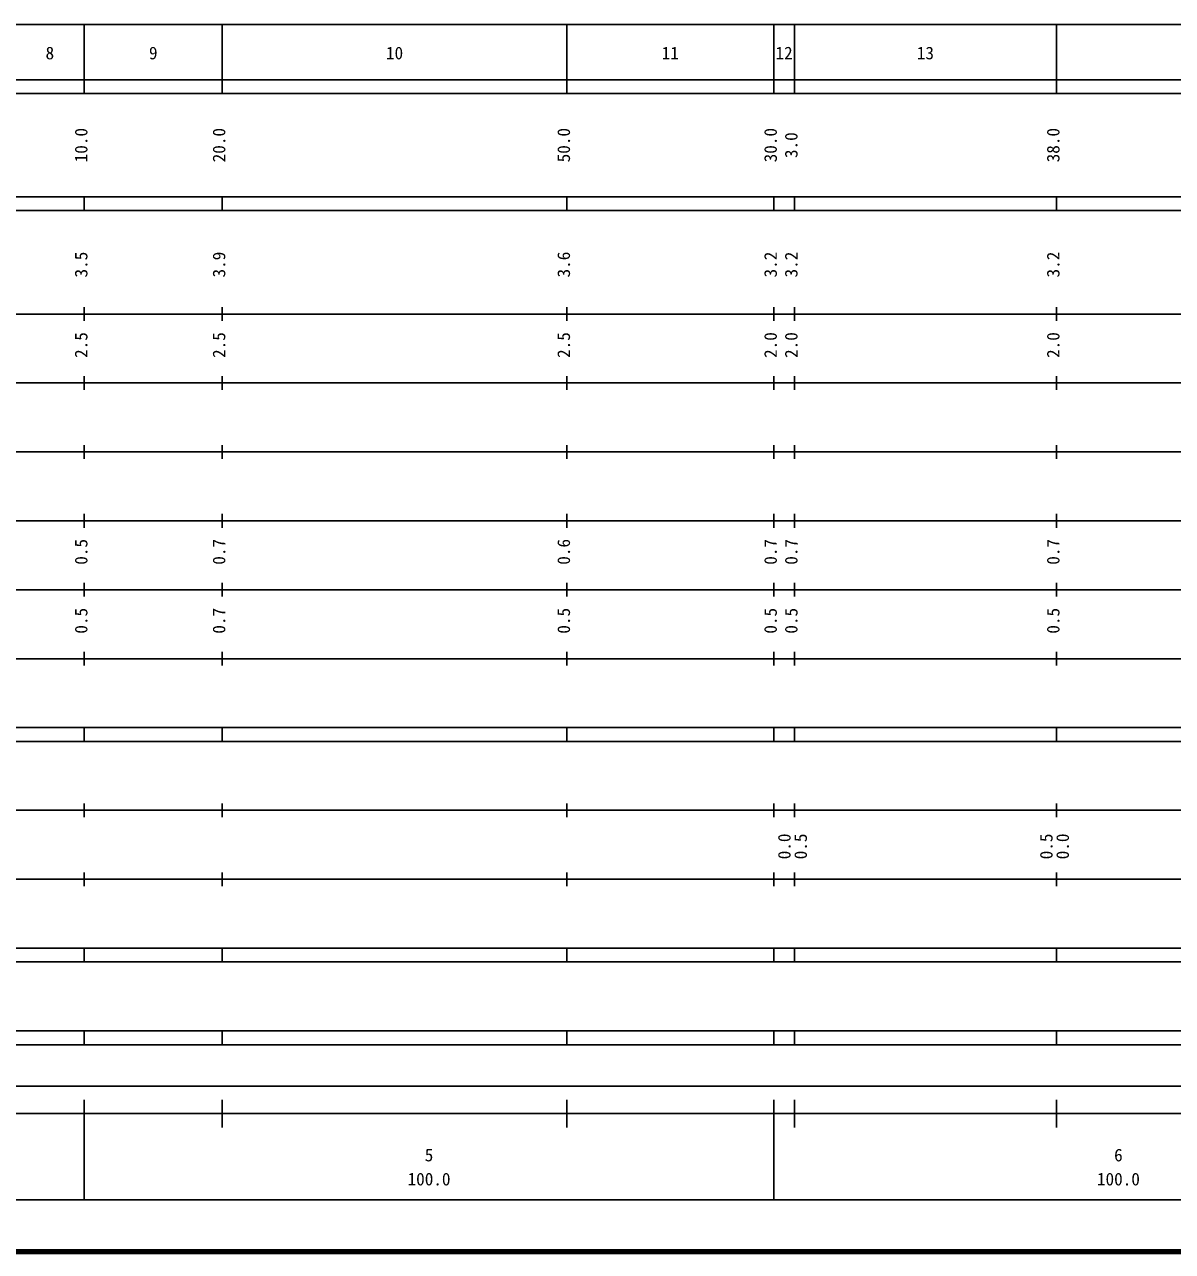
# Model space of a CAD drawing. Units: millimetres on the paper, enlarged 1000 times. Extents: x 40000 to 680000, y 20000 to 380000.
# Drawn here: x 259329 to 425838, y 20000 to 198000 of the extents above; entities that cross this region are included whole.
import ezdxf
from ezdxf.enums import TextEntityAlignment as Align

# ---------------------------------------------------------------- set-up
doc = ezdxf.new("R2010")
doc.units = ezdxf.units.MM
doc.header["$LTSCALE"] = 1000
doc.layers.add('M-TTL', color=2, linetype='Continuous', lineweight=140)
doc.layers.add('M-TTL-BAND', color=7, linetype='Continuous', lineweight=25)
doc.styles.add('ＭＳ ゴシック', font='')
doc.styles.get('ＭＳ ゴシック').set_extended_font_data('MS Gothic')

msp = doc.modelspace()

# ---------------------------------------------------------------- linework, layer by layer
at = {"layer": 'M-TTL'}
msp.add_line((40000, 20000), (680000, 20000), dxfattribs=at)
at = {"layer": 'M-TTL-BAND'}
for p, q in [((68000, 198000), (579000, 198000)), ((268000, 188000), (268000, 198000)), ((288000, 188000), (288000, 198000)), ((338000, 188000), (338000, 198000)), ((368000, 188000), (368000, 198000)), ((371000, 188000), (371000, 198000)), ((409000, 188000), (409000, 198000)), ((40000, 190000), (579000, 190000)), ((40000, 188000), (579000, 188000)), ((40000, 173000), (579000, 173000)), ((268000, 171000), (268000, 173000)), ((288000, 171000), (288000, 173000)), ((338000, 171000), (338000, 173000)), ((368000, 171000), (368000, 173000)), ((371000, 171000), (371000, 173000)), ((409000, 171000), (409000, 173000)), ((40000, 171000), (579000, 171000)), ((268000, 155000), (268000, 157000)), ((288000, 155000), (288000, 157000)), ((338000, 155000), (338000, 157000)), ((368000, 155000), (368000, 157000)), ((371000, 155000), (371000, 157000)), ((409000, 155000), (409000, 157000)), ((40000, 156000), (579000, 156000)), ((46000, 146000), (579000, 146000)), ((268000, 145000), (268000, 147000)), ((288000, 145000), (288000, 147000)), ((338000, 145000), (338000, 147000)), ((368000, 145000), (368000, 147000)), ((371000, 145000), (371000, 147000)), ((409000, 145000), (409000, 147000)), ((52000, 136000), (579000, 136000)), ((268000, 135000), (268000, 137000)), ((288000, 135000), (288000, 137000)), ((338000, 135000), (338000, 137000)), ((368000, 135000), (368000, 137000)), ((371000, 135000), (371000, 137000)), ((409000, 135000), (409000, 137000)), ((268000, 125000), (268000, 127000)), ((288000, 125000), (288000, 127000)), ((338000, 125000), (338000, 127000)), ((368000, 125000), (368000, 127000)), ((371000, 125000), (371000, 127000)), ((409000, 125000), (409000, 127000)), ((46000, 126000), (579000, 126000)), ((52000, 116000), (579000, 116000)), ((268000, 115000), (268000, 117000)), ((288000, 115000), (288000, 117000)), ((338000, 115000), (338000, 117000)), ((368000, 115000), (368000, 117000)), ((371000, 115000), (371000, 117000)), ((409000, 115000), (409000, 117000)), ((268000, 105000), (268000, 107000)), ((288000, 105000), (288000, 107000)), ((338000, 105000), (338000, 107000)), ((368000, 105000), (368000, 107000)), ((371000, 105000), (371000, 107000)), ((409000, 105000), (409000, 107000)), ((46000, 106000), (579000, 106000)), ((40000, 96000), (579000, 96000)), ((268000, 94000), (268000, 96000)), ((288000, 94000), (288000, 96000)), ((338000, 94000), (338000, 96000)), ((368000, 94000), (368000, 96000)), ((371000, 94000), (371000, 96000)), ((409000, 94000), (409000, 96000)), ((40000, 94000), (579000, 94000)), ((49000, 84000), (579000, 84000)), ((268000, 83000), (268000, 85000)), ((288000, 83000), (288000, 85000)), ((338000, 83000), (338000, 85000)), ((368000, 83000), (368000, 85000)), ((371000, 83000), (371000, 85000)), ((409000, 83000), (409000, 85000)), ((268000, 73000), (268000, 75000)), ((288000, 73000), (288000, 75000)), ((338000, 73000), (338000, 75000)), ((368000, 73000), (368000, 75000)), ((371000, 73000), (371000, 75000)), ((409000, 73000), (409000, 75000)), ((40000, 74000), (579000, 74000)), ((40000, 64000), (579000, 64000)), ((268000, 62000), (268000, 64000)), ((288000, 62000), (288000, 64000)), ((338000, 62000), (338000, 64000)), ((368000, 62000), (368000, 64000)), ((371000, 62000), (371000, 64000)), ((409000, 62000), (409000, 64000)), ((40000, 62000), (579000, 62000)), ((40000, 52000), (579000, 52000)), ((268000, 50000), (268000, 52000)), ((288000, 50000), (288000, 52000)), ((338000, 50000), (338000, 52000)), ((368000, 50000), (368000, 52000)), ((371000, 50000), (371000, 52000)), ((409000, 50000), (409000, 52000)), ((40000, 50000), (579000, 50000)), ((71000, 44000), (565000, 44000)), ((268000, 27500), (268000, 42000)), ((288000, 38000), (288000, 42000)), ((338000, 38000), (338000, 42000)), ((368000, 27500), (368000, 42000)), ((371000, 38000), (371000, 42000)), ((409000, 38000), (409000, 42000)), ((40000, 40000), (579000, 40000)), ((68000, 27500), (579000, 27500))]:
    msp.add_line(p, q, dxfattribs=at)

# ---------------------------------------------------------------- texts
at = {"layer": 'M-TTL-BAND', "style": 'ＭＳ ゴシック'}
for s, p in [('8', (263000, 192405)), ('9', (278000, 192405)), ('10', (313000, 192405)), ('11', (353000, 192405)), ('12', (369500, 192405)), ('13', (390000, 192405)), ('5', (318000, 32523)), ('6', (418000, 32523)), ('100.0', (318000, 29033)), ('100.0', (418000, 29033))]:
    msp.add_text(s, height=1833, dxfattribs=at).set_placement(p, align=Align.BOTTOM_CENTER)
for s, p in [('10.0', (269000, 180500)), ('20.0', (289000, 180500)), ('50.0', (339000, 180500)), ('30.0', (369000, 180500)), ('3.0', (372000, 180500)), ('38.0', (410000, 180500)), ('3.5', (269000, 163174)), ('3.9', (289000, 163174)), ('3.6', (339000, 163174)), ('3.2', (369000, 163174)), ('3.2', (372000, 163174)), ('3.2', (410000, 163174)), ('2.5', (269000, 151500)), ('2.5', (289000, 151500)), ('2.5', (339000, 151500)), ('2.0', (369000, 151500)), ('2.0', (372000, 151500)), ('2.0', (410000, 151500)), ('0.5', (269000, 121500)), ('0.7', (289000, 121500)), ('0.6', (339000, 121500)), ('0.7', (369000, 121500)), ('0.7', (372000, 121500)), ('0.7', (410000, 121500)), ('0.5', (269000, 111500)), ('0.7', (289000, 111500)), ('0.5', (339000, 111500)), ('0.5', (369000, 111500)), ('0.5', (372000, 111500)), ('0.5', (410000, 111500)), ('0.0', (371000, 78764)), ('0.5', (373370, 78764)), ('0.5', (409000, 78764)), ('0.0', (411370, 78764))]:
    msp.add_text(s, height=1833, rotation=90, dxfattribs=at).set_placement(p, align=Align.BOTTOM_CENTER)

doc.saveas('drawing.dxf')
